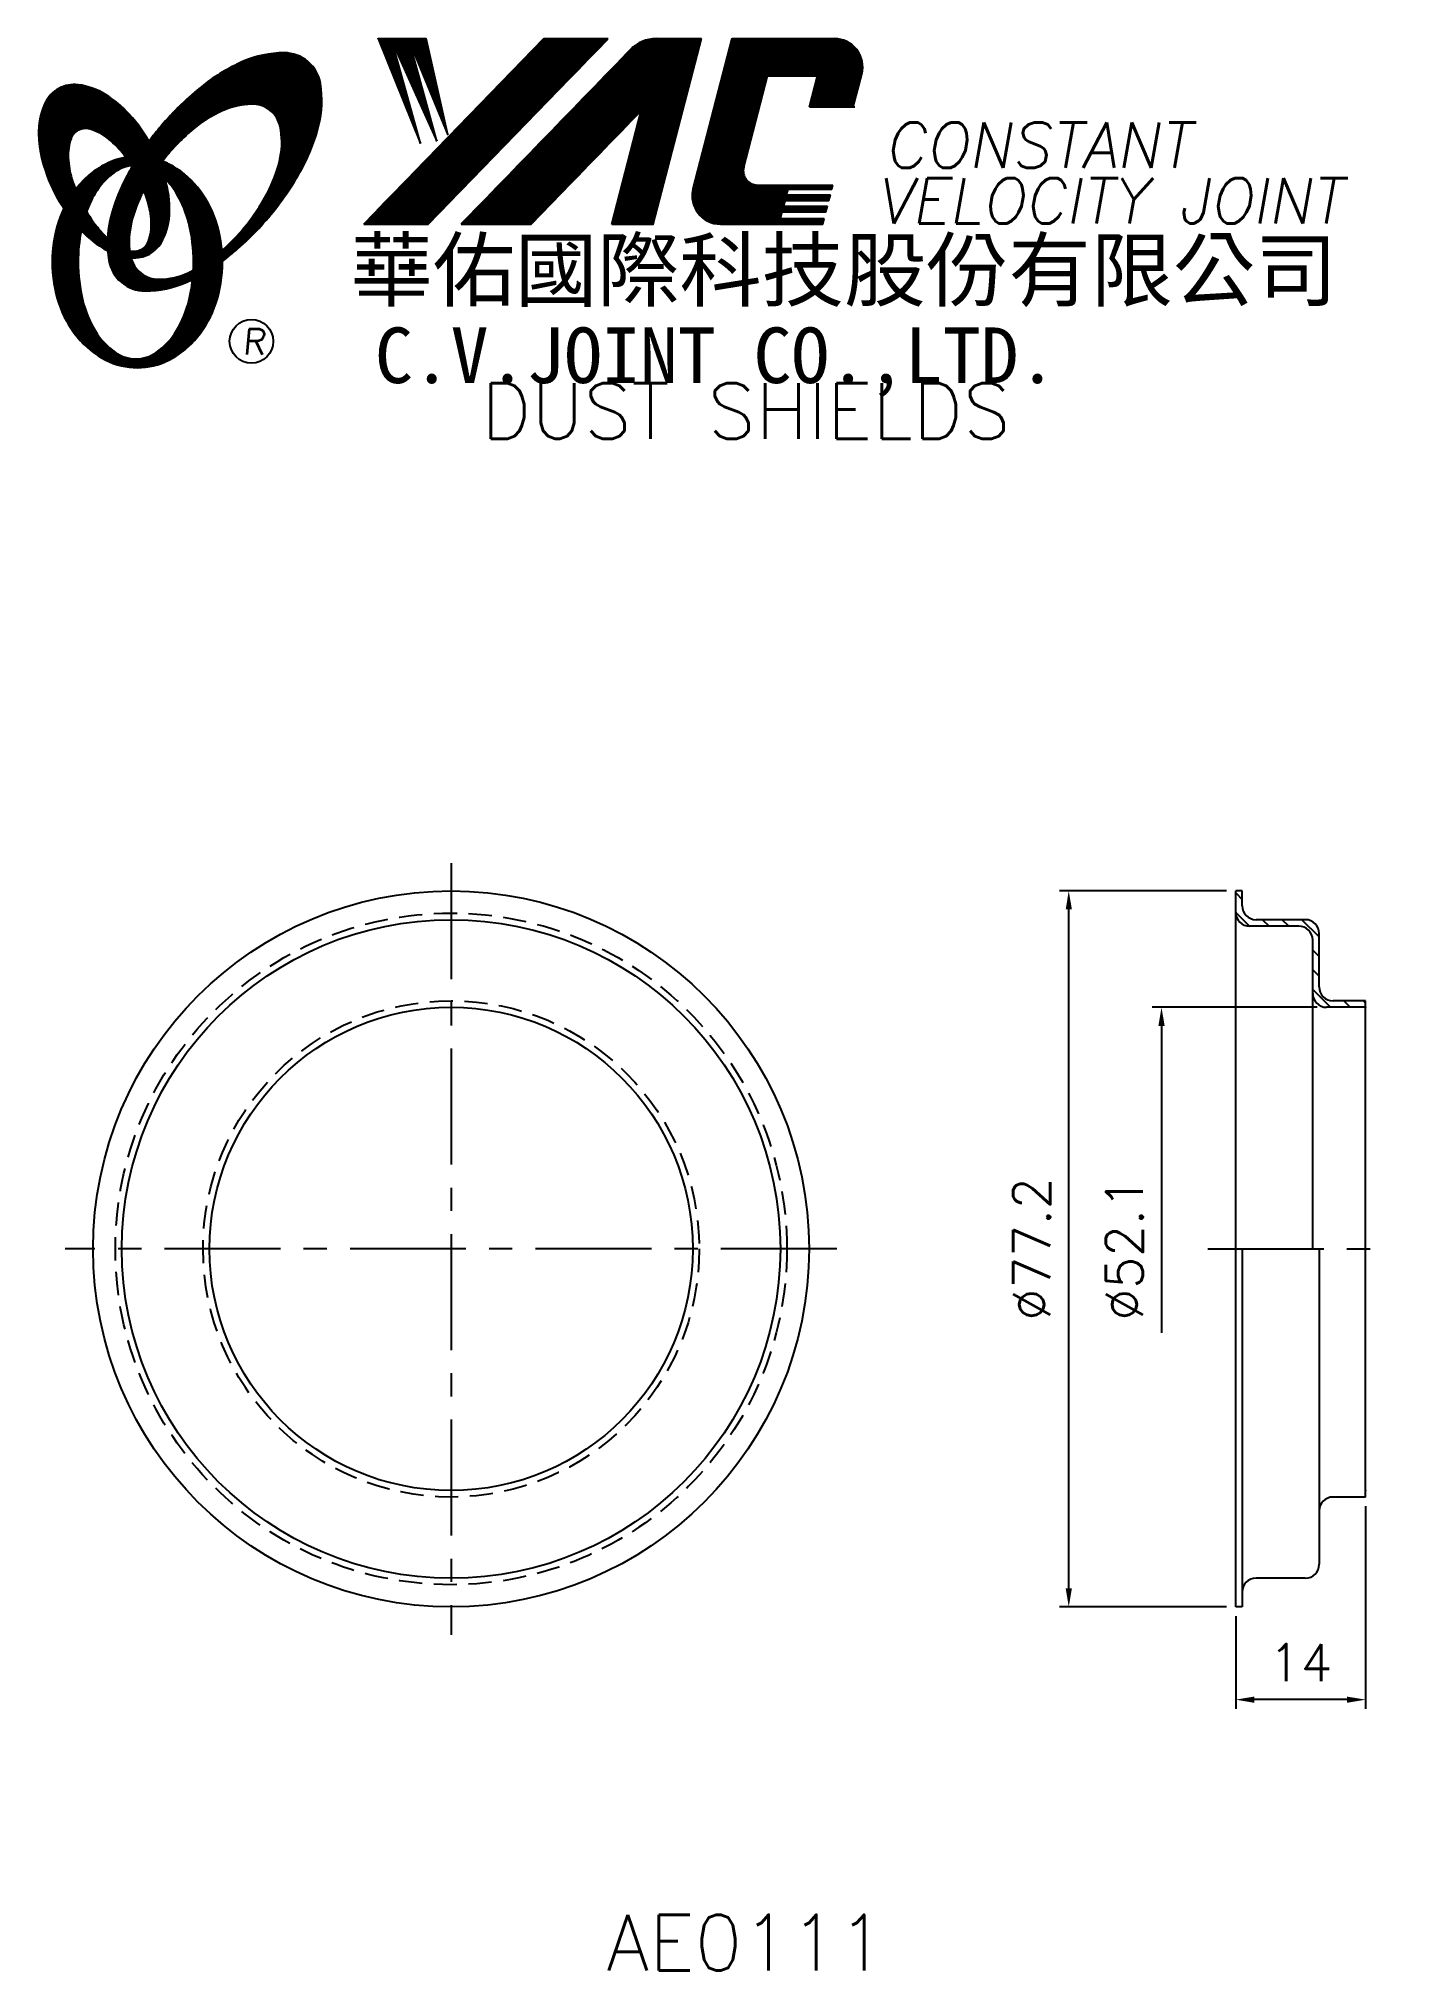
# Model space of a CAD drawing. Extents: x 89 to 235, y 8 to 217.
import ezdxf
from ezdxf.enums import TextEntityAlignment as Align

# ---------------------------------------------------------------- set-up
doc = ezdxf.new("R2010")
doc.units = 0
doc.header["$LTSCALE"] = 10
doc.header["$MEASUREMENT"] = 0
doc.linetypes.add('CENTER', pattern=[2, 1.25, -0.25, 0.25, -0.25])
doc.linetypes.add('HIDDEN', pattern=[0.375, 0.25, -0.125])
doc.layers.get('0').update_dxf_attribs({"linetype": 'CONTINUOUS'})
doc.layers.get('DEFPOINTS').update_dxf_attribs({"linetype": 'CONTINUOUS'})
doc.layers.add('4', color=4, linetype='CONTINUOUS')
doc.styles.add('CHINA', font='KAIU.TTF')
doc.styles.add('ITALICC', font='simplex.shx')
doc.dimstyles.new('STANDARD$0', dxfattribs={"dimtxt": 4, "dimasz": 2, "dimexe": 1, "dimexo": 1, "dimgap": 2, "dimtad": 1, "dimdec": 4, "dimzin": 10, "dimtxsty": 'ITALICC', "dimcen": 2, "dimclrd": 5, "dimclre": 5, "dimclrt": 18, "dimaunit": 1, "dimazin": 3, "dimtp": 0.1, "dimtfac": 0.7, "dimtdec": 4, "dimtmove": 0, "dimatfit": 3, "dimtolj": 1, "dimtzin": 10})
pattern_1 = [(45, (-10.258043, 9.090665), (-0.00883883476, 0.00883883476), [])]
pattern_2 = [(45, (158.332502, -27.213744), (-0.00727476112, 0.00727476112), [])]

# ---------------------------------------------------------------- blocks, each defined once
blk = doc.blocks.new('*D14')
at = {"color": 5, "linetype": 'BYBLOCK'}
for p, q in [((216.85, 124.63), (198.85, 124.63)), ((199.85, 49.43), (199.85, 122.63)), ((216.85, 47.43), (198.85, 47.43))]:
    blk.add_line(p, q, dxfattribs=at)
for points in [[(199.52, 122.63), (200.19, 122.63), (199.85, 124.63)], [(199.52, 49.43), (200.19, 49.43), (199.85, 47.43)]]:
    blk.add_solid(points, dxfattribs=at)
at = {"layer": 'DEFPOINTS', "color": 0, "linetype": 'BYBLOCK'}
for p in [(199.85, 124.63), (217.85, 124.63), (217.85, 47.43)]:
    blk.add_point(p, dxfattribs=at)
at = {"color": 18, "linetype": 'BYBLOCK', "insert": (195.85, 86.03), "char_height": 4, "attachment_point": 5, "rotation": 90, "style": 'ITALICC'}
blk.add_mtext('\\A1;∅77.2', dxfattribs=at)
blk = doc.blocks.new('*D15')
at = {"color": 5, "linetype": 'BYBLOCK'}
for p, q in [((231.85, 58.28), (231.85, 36.43)), ((217.85, 46.43), (217.85, 36.43)), ((229.85, 37.43), (219.85, 37.43))]:
    blk.add_line(p, q, dxfattribs=at)
for points in [[(219.85, 37.76), (219.85, 37.09), (217.85, 37.43)], [(229.85, 37.76), (229.85, 37.09), (231.85, 37.43)]]:
    blk.add_solid(points, dxfattribs=at)
at = {"layer": 'DEFPOINTS', "color": 0, "linetype": 'BYBLOCK'}
for p in [(231.85, 59.28), (217.85, 47.43), (217.85, 37.43)]:
    blk.add_point(p, dxfattribs=at)
at = {"color": 18, "linetype": 'BYBLOCK', "insert": (224.85, 41.43), "char_height": 4, "attachment_point": 5, "style": 'ITALICC'}
blk.add_mtext('\\A1;14', dxfattribs=at)
blk = doc.blocks.new('*D16')
at = {"color": 5, "linetype": 'BYBLOCK'}
for p, q in [((226.65, 112.08), (208.85, 112.08)), ((209.85, 110.08), (209.85, 76.98))]:
    blk.add_line(p, q, dxfattribs=at)
blk.add_solid([(209.52, 110.08), (210.19, 110.08), (209.85, 112.08)], dxfattribs=at)
at = {"layer": 'DEFPOINTS', "color": 0, "linetype": 'BYBLOCK'}
for p in [(209.85, 112.08), (227.65, 112.08), (217.85, 59.98)]:
    blk.add_point(p, dxfattribs=at)
at = {"color": 18, "linetype": 'BYBLOCK', "insert": (205.85, 86.03), "char_height": 4, "attachment_point": 5, "rotation": 90, "style": 'ITALICC'}
blk.add_mtext('\\A1;∅52.1', dxfattribs=at)

msp = doc.modelspace()

# ---------------------------------------------------------------- hatches: boundary and pattern name
at = {"layer": '4', "linetype": 'CONTINUOUS'}
h = msp.add_hatch(dxfattribs=at)
h.set_pattern_fill('ANSI31', color=5, scale=0.082305, style=0)
h.set_pattern_definition([(45, (-10.258043, 9.090665), (-0.00727476112, 0.00727476112), [])])
h.paths.add_polyline_path([(111.77743, 209.45917, -0.172879177), (113.7189, 208.8006, -0.172879177), (114.8062, 207.06255, -0.104527385), (114.83397, 203.73436, -0.065680101), (113.66444, 200.33241, -0.051823203), (111.22403, 196.49001, -0.044272532), (108.54905, 193.66368, -0.020203161), (108.60264, 192.52576, 0.006517006), (109.00719, 192.83784, 0.049863361), (113.56061, 197.2509, 0.049863361), (117.15025, 202.47807, 0.063682799), (118.97129, 207.10541, 0.103597411), (119.16059, 211.68938, 0.177892575), (117.81198, 214.05966, 0.177892575), (115.24959, 214.99299, 0.103597411), (110.76179, 214.03994, 0.063682799), (106.50405, 211.47087, 0.049863361), (101.95063, 207.05781, 0.016070017), (100.67993, 205.45149, -0.007061632), (100.92721, 205.01446, -0.031648676), (101.8798, 202.97789, -0.008069351), (102.3117, 203.5422, -0.051823203), (105.49008, 206.80065, -0.065680101), (108.53201, 208.72101, -0.104527385)])
h.paths.add_polyline_path([(98.70176, 196.29785, -0.065680101), (99.87129, 199.69981, -0.006063428), (100.11523, 200.17482, 0.027613469), (99.38839, 201.76289, 0.017011252), (98.85497, 202.69787, 0.007829282), (98.36099, 201.83064, 0.063682799), (96.53995, 197.2033, 0.103597411), (96.35065, 192.61932, 0.177892575), (97.69925, 190.24905, 0.177892575), (100.26165, 189.31572, 0.103597411), (104.74944, 190.26877, 0.008811776), (105.37641, 190.55884, 0.013922709), (105.45374, 191.52865, -0.009086703), (105.00372, 191.31121, -0.104527385), (101.7583, 190.57304, -0.172879177), (99.81683, 191.23161, -0.172879177), (98.72953, 192.96966, -0.104527385)])
h = msp.add_hatch(dxfattribs=at)
h.set_pattern_fill('ANSI31', color=5, scale=0.1, style=0)
h.set_pattern_definition(pattern_1)
h.paths.add_polyline_path([(150.20066, 216.52165), (143.24336, 216.52165), (123.82675, 196.51789), (130.78406, 196.51789)])
h.paths.add_polyline_path([(153.74755, 208.75608), (150.56718, 196.51789), (155.04816, 196.51789), (160.2466, 216.52165), (155.34987, 216.52165, 0.202785967), (152.6158, 215.36523), (134.32167, 196.51789), (141.86858, 196.51789)])
h.paths.add_polyline_path([(167.37466, 212.52323), (172.76838, 212.52323), (171.89936, 209.17922), (176.61618, 209.17922), (177.5329, 212.70678, 0.490800957), (174.5827, 216.52165), (163.54838, 216.52165), (159.34133, 200.33276, 0.490800957), (162.29153, 196.51789), (173.32585, 196.51789), (173.48029, 197.1122), (168.76347, 197.1122), (168.95684, 197.85629), (173.67366, 197.85629), (173.83222, 198.46642), (169.1154, 198.46642), (169.27664, 199.08689), (173.99346, 199.08689), (174.14964, 199.68788), (169.43282, 199.68788), (169.58962, 200.29126), (174.30644, 200.29126), (174.42318, 200.74045), (166.28343, 200.74045, -0.490800957), (164.80833, 202.64789)])
h = msp.add_hatch(dxfattribs=at)
h.set_pattern_fill('ANSI31', color=1, scale=0.1, style=0)
h.set_pattern_definition(pattern_1)
h.paths.add_polyline_path([(130.55873, 216.52165), (125.3814, 216.52165), (129.95216, 205.21791), (126.88623, 216.17589), (131.72096, 205.45357), (128.77295, 216.17589), (132.90017, 206.16053)])
h = msp.add_hatch(dxfattribs=at)
h.set_pattern_fill('ANSI31', color=3, scale=0.082305, style=0)
h.set_pattern_definition(pattern_2)
h.paths.add_polyline_path([(95.98092, 210.51001, 0.106488277), (93.03905, 211.54858, 0.158297415), (90.94885, 211.15353, 0.158297415), (89.48951, 209.60584, 0.106488277), (88.7787, 206.56808, 0.071723199), (89.19675, 203.25512, 0.058080454), (90.74173, 199.43974, 0.058080454), (93.12278, 196.08194, 0.071723199), (95.68802, 193.94419, 0.020895977), (96.2282, 193.6422, -0.030777155), (96.2123, 195.01842, -0.042059526), (95.11594, 196.18118, -0.04691039), (93.49678, 198.66233, -0.04691039), (92.3685, 201.40182, -0.060581117), (91.96639, 203.66388, -0.10187153), (92.27802, 205.75209, -0.185892489), (93.0581, 206.64373, -0.185892489), (94.23475, 206.78185, -0.10187153), (96.1324, 205.85631, -0.060581117), (97.76923, 204.24404, -0.04691039), (99.38839, 201.76289, -0.04691039), (100.51667, 199.02341, -0.060581117), (100.91878, 196.76134, -0.10187153), (100.60715, 194.67314, -0.185892489), (99.82706, 193.7815, -0.185892489), (98.65042, 193.64338, -0.002013383), (98.60962, 193.654, 0.021593804), (98.72953, 192.96966, 0.006477741), (98.74754, 192.89263, 0.14950097), (100.7201, 193.30066, 0.158297415), (102.17943, 194.84835, 0.106488277), (102.89024, 197.88612, 0.071723199), (102.47219, 201.19908, 0.058080454), (100.92721, 205.01446, 0.058080454), (98.54616, 208.37225, 0.071723199)])
h = msp.add_hatch(dxfattribs=at)
h.set_pattern_fill('ANSI31', color=1, scale=0.082305, style=0)
h.set_pattern_definition(pattern_2)
h.paths.add_polyline_path([(97.07455, 202.18656, -0.120168026), (98.76634, 202.83995, 0.016865385), (98.16658, 203.72269, 0.076648372), (96.01035, 203.00377, 0.104809576), (92.9259, 200.49067, 0.005838257), (92.75896, 200.27847, 0.028089978), (93.49678, 198.66233, 0.014237292), (93.9389, 197.87729, -0.045767751), (94.86409, 199.81413, -0.106890197)])
h.paths.add_polyline_path([(93.04318, 192.43194, -0.048711043), (93.37328, 195.81228, -0.007865741), (93.12278, 196.08194, -0.037695478), (91.4869, 198.2007, 0.03042545), (90.96158, 196.89673, 0.080710289), (90.23614, 192.43194, 0.080710289), (90.96158, 187.96715, 0.089265679), (92.9259, 184.37321, 0.104809576), (96.01035, 181.86011, 0.11926607), (99.41955, 181.03517, 0.11926607), (102.82874, 181.86011, 0.104809576), (105.91319, 184.37321, 0.089265679), (107.87752, 187.96715, 0.080710289), (108.60295, 192.43194, 0.080710289), (107.87752, 196.89673, 0.089265679), (105.91319, 200.49067, 0.104809576), (102.82874, 203.00377, 0.025513357), (102.1355, 203.31652, 0.004818181), (101.8798, 202.97789, -0.023722145), (102.42101, 201.38114, -0.065307489), (103.65619, 199.81413, -0.073950765), (104.96865, 196.6164, -0.060532391), (105.4771, 192.43194, -0.060532391), (104.96865, 188.24748, -0.073950765), (103.65619, 185.04975, -0.106890197), (101.44573, 182.67732, -0.153118262), (99.26014, 181.99194, -0.153118262), (97.07455, 182.67732, -0.106890197), (94.86409, 185.04975, -0.073950765), (93.55163, 188.24748, -0.060532391)])
h = msp.add_hatch(dxfattribs=at)
h.set_pattern_fill('ANSI31', color=5, scale=12, angle=90, style=0)
h.set_pattern_definition([(135, (-15.5728, 9.9452), (-1.06066, -1.06066), [])])
h.paths.add_polyline_path([(231.85175, 112.07756), (231.85175, 112.77756), (228.35175, 112.77756, -0.414213562), (226.85175, 114.27756), (226.85175, 120.02756, 0.414213562), (225.35175, 121.52756), (220.05175, 121.52756, -0.414213562), (218.55175, 123.02756), (218.55175, 124.62756), (217.85175, 124.62756), (217.85175, 122.32756, 0.414213562), (219.35175, 120.82756), (224.65175, 120.82756, -0.414213562), (226.15175, 119.32756), (226.15175, 113.57756, 0.414213562), (227.65175, 112.07756)])

# ---------------------------------------------------------------- linework, layer by layer
at = {"layer": '4', "color": 5, "linetype": 'CONTINUOUS'}
for p, q in [((123.82675, 196.51789), (143.24336, 216.52165)), ((130.78406, 196.51789), (150.20066, 216.52165)), ((134.32167, 196.51789), (152.6158, 215.36523)), ((143.24336, 216.52165), (150.20066, 216.52165)), ((155.04816, 196.51789), (160.2466, 216.52165)), ((155.34987, 216.52165), (160.2466, 216.52165)), ((159.34133, 200.33276), (163.54838, 216.52165)), ((163.54838, 216.52165), (174.5827, 216.52165)), ((164.80833, 202.64789), (167.37466, 212.52323)), ((167.37466, 212.52323), (172.76838, 212.52323)), ((171.89936, 209.17922), (172.76838, 212.52323)), ((176.61618, 209.17922), (177.5329, 212.70678)), ((141.86858, 196.51789), (153.74755, 208.75608)), ((150.56718, 196.51789), (153.74755, 208.75608)), ((171.89936, 209.17922), (176.76661, 209.17922)), ((166.28343, 200.74045), (174.42318, 200.74045)), ((169.43282, 199.68788), (169.58962, 200.29126)), ((169.58962, 200.29126), (174.30644, 200.29126)), ((174.30644, 200.29126), (174.42318, 200.74045)), ((169.1154, 198.46642), (169.27664, 199.08689)), ((169.1154, 198.46642), (173.83222, 198.46642)), ((169.27664, 199.08689), (173.99346, 199.08689)), ((169.43282, 199.68788), (174.14964, 199.68788)), ((173.67366, 197.85629), (173.83222, 198.46642)), ((173.99346, 199.08689), (174.14964, 199.68788)), ((123.82675, 196.51789), (130.78406, 196.51789)), ((134.32167, 196.51789), (141.86858, 196.51789)), ((150.56718, 196.51789), (155.04816, 196.51789)), ((162.29153, 196.51789), (173.32585, 196.51789)), ((168.76347, 197.1122), (168.95684, 197.85629)), ((168.76347, 197.1122), (173.48029, 197.1122)), ((168.95684, 197.85629), (173.67366, 197.85629)), ((173.32585, 196.51789), (173.48029, 197.1122))]:
    msp.add_line(p, q, dxfattribs=at)
at = {"layer": '4', "color": 1, "linetype": 'CONTINUOUS'}
for p, q in [((125.3814, 216.52165), (130.55873, 216.52165)), ((125.3814, 216.52165), (129.95216, 205.21791)), ((126.88623, 216.17589), (131.72096, 205.45357)), ((129.95216, 205.21791), (126.88623, 216.17589)), ((128.77295, 216.17589), (132.90017, 206.16053)), ((131.72096, 205.45357), (128.77295, 216.17589)), ((132.90017, 206.16053), (130.55873, 216.52165))]:
    msp.add_line(p, q, dxfattribs=at)
at = {"layer": '4', "color": 5, "linetype": 'CENTER'}
for p, q in [((133.25176, 127.62756), (133.25176, 44.42756)), ((174.85176, 86.02756), (91.65176, 86.02756)), ((214.85175, 86.02756), (234.85175, 86.02756))]:
    msp.add_line(p, q, dxfattribs=at)
at = {"layer": '4', "color": 7, "linetype": 'CONTINUOUS'}
for p, q in [((217.85175, 47.42756), (217.85175, 124.62756)), ((218.55175, 124.62756), (217.85175, 124.62756)), ((217.85175, 122.32756), (217.85175, 124.62756)), ((218.55175, 123.02756), (218.55175, 124.62756)), ((224.65175, 120.82756), (219.35175, 120.82756)), ((225.35175, 121.52756), (220.05175, 121.52756)), ((226.15175, 86.02756), (226.15175, 119.32756)), ((226.15175, 113.57756), (226.15175, 119.32756)), ((226.85175, 114.27756), (226.85175, 120.02756)), ((231.85175, 112.77756), (228.35175, 112.77756)), ((231.85175, 59.27756), (231.85175, 112.77756)), ((231.85175, 112.07756), (227.65175, 112.07756)), ((218.55175, 86.02756), (218.55175, 47.42756)), ((226.85175, 86.02756), (226.85175, 52.02756)), ((231.85175, 59.27756), (228.35175, 59.27756)), ((225.35175, 50.52756), (220.05175, 50.52756)), ((218.55175, 47.42756), (217.85175, 47.42756))]:
    msp.add_line(p, q, dxfattribs=at)
at = {"layer": '4', "color": 5, "linetype": 'CONTINUOUS'}
for points in [[(108.60264, 192.52576, 0.006517006), (109.00719, 192.83784, 0.049863361), (113.56061, 197.2509, 0.049863361), (117.15025, 202.47807, 0.063682799), (118.97129, 207.10541, 0.103597411), (119.16059, 211.68938, 0.177892575), (117.81198, 214.05966, 0.177892575), (115.24959, 214.99299, 0.103597411), (110.76179, 214.03994, 0.063682799), (106.50405, 211.47087, 0.049863361), (101.95063, 207.05781, 0.016070017), (100.67993, 205.45149)], [(108.54905, 193.66368, 0.044272532), (111.22403, 196.49001, 0.051823203), (113.66444, 200.33241, 0.065680101), (114.83397, 203.73436, 0.104527385), (114.8062, 207.06255, 0.172879177), (113.7189, 208.8006, 0.172879177), (111.77743, 209.45917, 0.104527385), (108.53201, 208.72101, 0.065680101), (105.49008, 206.80065, 0.051823203), (102.3117, 203.5422, 0.008069351), (101.8798, 202.97789)], [(98.85497, 202.69787, 0.007829282), (98.36099, 201.83064, 0.063682799), (96.53995, 197.2033, 0.103597411), (96.35065, 192.61932, 0.177892575), (97.69925, 190.24905, 0.177892575), (100.26165, 189.31572, 0.103597411), (104.74944, 190.26877, 0.008811776), (105.37641, 190.55884, 0.008811776)], [(100.11523, 200.17482, 0.006063428), (99.87129, 199.69981, 0.065680101), (98.70176, 196.29785, 0.104527385), (98.72953, 192.96966, 0.172879177), (99.81683, 191.23161, 0.172879177), (101.7583, 190.57304, 0.104527385), (105.00372, 191.31121, 0.009086703), (105.45374, 191.52865, 0.009086703)]]:
    msp.add_lwpolyline(points, format="xyb", dxfattribs=at)
at = {"layer": '4', "color": 3, "linetype": 'CONTINUOUS'}
for points in [[(98.74754, 192.89263, 0.14950097), (100.7201, 193.30066, 0.158297415), (102.17943, 194.84835, 0.106488277), (102.89024, 197.88612, 0.071723199), (102.47219, 201.19908, 0.058080454), (100.92721, 205.01446, 0.058080454), (98.54616, 208.37225, 0.071723199), (95.98092, 210.51001, 0.106488277), (93.03905, 211.54858, 0.158297415), (90.94885, 211.15353, 0.158297415), (89.48951, 209.60584, 0.106488277), (88.7787, 206.56808, 0.071723199), (89.19675, 203.25512, 0.058080454), (90.74173, 199.43974, 0.058080454), (93.12278, 196.08194, 0.071723199), (95.68802, 193.94419, 0.020895977), (96.2282, 193.6422, 0.020895977)], [(98.60962, 193.654, 0.002013383), (98.65042, 193.64338, 0.185892489), (99.82706, 193.7815, 0.185892489), (100.60715, 194.67314, 0.10187153), (100.91878, 196.76134, 0.060581117), (100.51667, 199.02341, 0.04691039), (99.38839, 201.76289, 0.04691039), (97.76923, 204.24404, 0.060581117), (96.1324, 205.85631, 0.10187153), (94.23475, 206.78185, 0.185892489), (93.0581, 206.64373, 0.185892489), (92.27802, 205.75209, 0.10187153), (91.96639, 203.66388, 0.060581117), (92.3685, 201.40182, 0.04691039), (93.49678, 198.66233, 0.04691039), (95.11594, 196.18118, 0.042059526), (96.2123, 195.01842, 0.042059526)]]:
    msp.add_lwpolyline(points, format="xyb", dxfattribs=at)
at = {"layer": '4', "color": 1, "linetype": 'CONTINUOUS'}
for points in [[(91.4869, 198.2007, 0.03042545), (90.96158, 196.89673, 0.080710289), (90.23614, 192.43194, 0.080710289), (90.96158, 187.96715, 0.089265679), (92.9259, 184.37321, 0.104809576), (96.01035, 181.86011, 0.11926607), (99.41955, 181.03517, 0.11926607), (102.82874, 181.86011, 0.104809576), (105.91319, 184.37321, 0.089265679), (107.87752, 187.96715, 0.080710289), (108.60295, 192.43194, 0.080710289), (107.87752, 196.89673, 0.089265679), (105.91319, 200.49067, 0.104809576), (102.82874, 203.00377, 0.025513357), (102.1355, 203.31652, 0.025513357)], [(98.16658, 203.72269, 0.076648372), (96.01035, 203.00377, 0.104809576), (92.9259, 200.49067, 0.005838257), (92.75896, 200.27847, 0.005838257)], [(98.76634, 202.83995, 0.120168026), (97.07455, 202.18656, 0.106890197), (94.86409, 199.81413, 0.045767751), (93.9389, 197.87729, 0.045767751)], [(93.37328, 195.81228, 0.048711043), (93.04318, 192.43194, 0.060532391), (93.55163, 188.24748, 0.073950765), (94.86409, 185.04975, 0.106890197), (97.07455, 182.67732, 0.153118262), (99.26014, 181.99194, 0.153118262), (101.44573, 182.67732, 0.106890197), (103.65619, 185.04975, 0.073950765), (104.96865, 188.24748, 0.060532391), (105.4771, 192.43194, 0.060532391), (104.96865, 196.6164, 0.073950765), (103.65619, 199.81413, 0.065307489), (102.42101, 201.38114)]]:
    msp.add_lwpolyline(points, format="xyb", dxfattribs=at)
at = {"layer": '4', "color": 5, "linetype": 'CONTINUOUS'}
msp.add_circle((111.72379, 183.88622), 2.35282, dxfattribs=at)
at = {"layer": '4', "color": 7, "linetype": 'CONTINUOUS'}
for radius in [38.6, 35.5, 26.05]:
    msp.add_circle((133.25176, 86.02756), radius, dxfattribs=at)
at = {"layer": '4', "color": 5, "linetype": 'HIDDEN'}
for radius in [36.2, 26.75]:
    msp.add_circle((133.25176, 86.02756), radius, dxfattribs=at)
at = {"layer": '4', "color": 5, "linetype": 'CONTINUOUS'}
for centre, radius, start, end in [((155.34987, 212.71141), 3.81024, 90, 135.8533387), ((174.5827, 213.47346), 3.04819, 345.4326059, 90), ((166.28343, 202.26455), 1.5241, 165.4326059, 270), ((162.29153, 199.56608), 3.04819, 165.4326059, 270)]:
    msp.add_arc(centre, radius, start, end, dxfattribs=at)
at = {"layer": '4', "color": 7, "linetype": 'CONTINUOUS'}
for centre, start, end in [((220.05175, 123.02756), 180, 270), ((219.35175, 122.32756), 180, 270), ((224.65175, 119.32756), 360, 90), ((225.35175, 120.02756), 360, 90), ((227.65175, 113.57756), 180, 270), ((228.35175, 114.27756), 180, 270), ((228.35175, 57.77756), 90, 180), ((220.05175, 49.02756), 90, 180), ((225.35175, 52.02756), 270, 0)]:
    msp.add_arc(centre, 1.5, start, end, dxfattribs=at)
for p in [(231.85175, 112.07756), (231.85175, 59.97756)]:
    msp.add_point(p, dxfattribs=at)

# ---------------------------------------------------------------- texts
at = {"layer": '4', "color": 5, "linetype": 'CONTINUOUS', "style": 'ITALICC'}
for s, height, oblique, p in [('CONSTANT', 4.9, 10, (179.97556, 202.58836)), ('VELOCITY JOINT', 4.9, 10, (179.09733, 196.59297)), ('R', 2.75625, 5, (110.7651, 182.47662))]:
    msp.add_text(s, height=height, dxfattribs=dict(at, oblique=oblique)).set_placement(p)
at = {"layer": '4', "color": 7, "linetype": 'CONTINUOUS', "style": 'CHINA'}
for s, height, p in [('華佑國際科技股份有限公司', 6.5, (122.41339, 188.32804)), ('C.V.JOINT CO.,LTD.', 6, (125.04203, 179.38182))]:
    msp.add_text(s, height=height, dxfattribs=at).set_placement(p)
at = {"layer": '4', "color": 18, "linetype": 'CONTINUOUS', "style": 'ITALICC'}
for s, p in [('DUST SHIELDS', (165.04475, 173.389)), ('AE0111', (165.04475, 8.24161))]:
    msp.add_text(s, height=6, dxfattribs=at).set_placement(p, align=Align.CENTER)

# ---------------------------------------------------------------- dimensions: what is measured, and where the dimension line sits
at = {"layer": '4', "color": 7, "linetype": 'CONTINUOUS'}
dim = msp.add_linear_dim(base=(199.85179, 124.62756), p1=(217.85175, 47.42756), p2=(217.85175, 124.62756), angle=90, text='%%C77.2', dimstyle='STANDARD$0', dxfattribs=at)
dim.commit()
dim.dimension.update_dxf_attribs({"geometry": '*D14', "text_midpoint": (195.85179, 86.02756)})
dim = msp.add_linear_dim(base=(209.85176, 112.07756), p1=(217.85175, 59.97756), p2=(227.65175, 112.07756), angle=90, text='%%C52.1', dimstyle='STANDARD$0', override={"dimcen": -2, "dimse1": 1, "dimsd1": 1}, dxfattribs=at)
dim.commit()
dim.dimension.update_dxf_attribs({"geometry": '*D16', "text_midpoint": (205.85176, 86.02756)})
dim = msp.add_linear_dim(base=(217.85175, 37.42753), p1=(231.85175, 59.27756), p2=(217.85175, 47.42756), text='14', dimstyle='STANDARD$0', dxfattribs=at)
dim.commit()
dim.dimension.update_dxf_attribs({"geometry": '*D15', "text_midpoint": (224.85175, 41.42753)})

doc.saveas('drawing.dxf')
